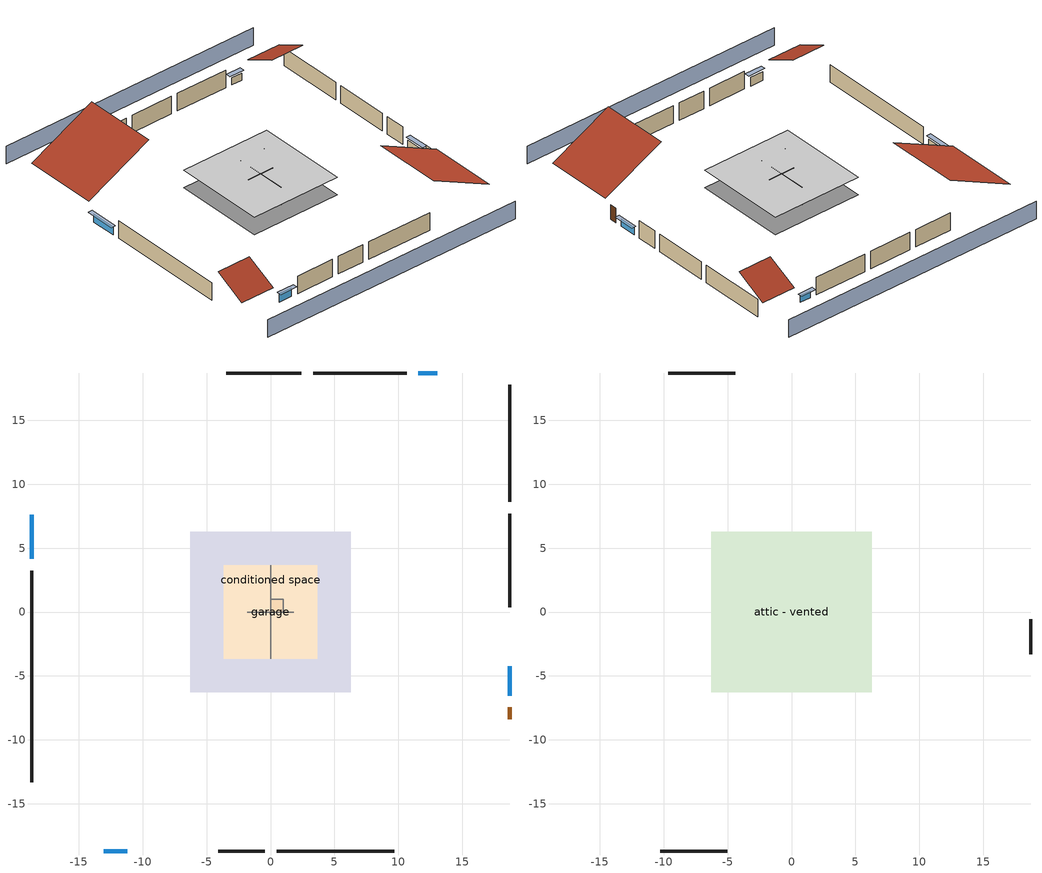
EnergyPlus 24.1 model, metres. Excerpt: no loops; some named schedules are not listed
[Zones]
air source heat pump airloop ret air zone
 floor adiabatic (AdiabaticConst): 0,0 0,1 1,1 1,0 z0
 wall adiabatic (AdiabaticConst): 0,1 0,0 1,0 1,1 0,1 z0:1
 ceiling adiabatic (AdiabaticConst): 1,0 1,1 0,1 0,0 z1
conditioned space
 floor foundation (Slab2 construction): -6.28,-6.28 -6.28,6.28 6.28,6.28 6.28,-6.28 z0
 wall outside (AdiabaticWallConstruction 1): 18.71,-8.39 18.71,-7.47 z0:2.03
 wall outside (AdiabaticWallConstruction): -18.71,7.62 -18.71,4.17 z0:1.16; 13.04,18.71 11.58,18.71 z0:0.98; 18.71,-6.54 18.71,-4.23 z0:1.04; -13.04,-18.71 -11.22,-18.71 z0:1.22
 wall outside (Wall3 construction): -18.71,3.24 -18.71,-13.34 z0:2.44
 wall outside (Wall4 construction): 2.41,18.71 -3.47,18.71 z0:2.44
 wall outside (Wall7 construction): 18.71,8.61 18.71,17.78 z0:2.44
 wall outside (Wall8 construction): 0.48,-18.71 9.69,-18.71 z0:2.44
 wall to garage (Wall5 construction): 0,-3.66 0,3.66 z0:2.44
 wall to garage (Wall6 construction): 1.83,0 -1.83,0 z0:2.44
 window (WindowConstruction): -18.71,7.62 -18.71,4.17 z0:1.16
 window (WindowConstruction 1): 13.04,18.71 11.58,18.71 z0:0.98
 window (WindowConstruction 2): 18.71,-6.54 18.71,-4.23 z0:1.04
 window (WindowConstruction 3): -13.04,-18.71 -11.22,-18.71 z0:1.22
 door (Door): 18.71,-8.39 18.71,-7.47 z0:2.03
garage
 floor foundation (Slab1 construction): -3.66,-3.66 -3.66,3.66 3.66,3.66 3.66,-3.66 z0
 wall outside (Wall1 construction): 10.65,18.71 3.34,18.71 z0:2.44
 wall outside (Wall12 construction): -4.11,-18.71 -0.45,-18.71 z0:2.44
 wall outside (Wall2 construction): 18.71,0.37 18.71,7.69 z0:2.44
attic - vented
 floor to garage (Floor1 construction): -3.66,-3.66 -3.66,3.66 3.66,3.66 3.66,-3.66 z2.44
 floor to conditioned space (Floor2 construction Reversed): -6.28,-6.28 -6.28,6.28 6.28,6.28 6.28,-6.28 z2.44
 wall outside (Wall10 construction): -10.29,-18.71 -5.04,-18.71 z0:2.44
 wall outside (Wall11 construction): 18.71,-3.3 18.71,-0.56 z0:2.44
 wall outside (Wall9 construction): -4.4,18.71 -9.66,18.71 z0:2.44
 roof outside (Roof1 construction): -18.71,8.55,2.44 -9.62,8.55,6.98 -9.62,18.71,6.98 -18.71,18.71,2.44
 roof outside (Roof2 construction): 13.97,18.71,2.44 13.97,14.47,4.56 18.71,14.47,4.56 18.71,18.71,2.44
 roof outside (Roof3 construction): -13.97,-18.71,2.44 -13.97,-14.47,4.56 -18.71,-14.47,4.56 -18.71,-18.71,2.44
 roof outside (Roof4 construction): 18.71,-9.32,2.44 10.31,-9.32,6.64 10.31,-18.71,6.64 18.71,-18.71,2.44
shading: 18.71,23.28 -18.71,23.28 / -18.71,-23.28 18.71,-23.28 z0:2.44; -18.71,3.87 -18.71,7.93 -19.32,7.93 -19.32,3.87 z1.46; 11.28,18.71 13.35,18.71 13.35,19.32 11.28,19.32 z1.28; 18.71,-3.93 18.71,-6.85 19.32,-6.85 19.32,-3.93 z1.34; -10.91,-18.71 -13.35,-18.71 -13.35,-19.32 -10.91,-19.32 z1.52
[Building]
Building 1: Terrain=Suburbs
[Site:Location]
Myrtle Beach Afb_SC: Latitude {deg}=33.68; Longitude {deg}=-78.93; Time Zone {hr}=-5; Elevation {m}=8
[Site:GroundTemperature:Shallow]
13.97, 12.4374, 12.3147, 13.042, 15.9616, 18.8677, 21.3871, 22.983, 23.1186, 21.8206, 19.3654, 16.5485
[Site:WaterMainsTemperature]
Calculation Method=Schedule; Temperature Schedule=mains temperature schedule
[Material] Roughness=Rough; Thermal Absorptance=0.9
Name | Thickness {m} | Conductivity {W/m-K} | Density {kg/m3} | Specific Heat {J/kg-K} | Solar Absorptance | Visible Absorptance
asphalt or fiberglass shingles | 0.00635 | 0.162714 | 1121.4 | 1465.45 | 0.85 | 0.85
ceiling loosefill ins | 0.169333 | 0.0480833 | 16.02 | 1046.75 | 0.7 | 0.7
ceiling stud and cavity | 0.1397 | 1.39189 | 65.682 | 1177.47 | 0.7 | 0.7
ceiling stud and cavity 1 | 0.1397 | 0.0824711 | 65.682 | 1177.47 | 0.7 | 0.7
concrete 4.0 in. | 0.1016 | 1.803125 | 2242.8 | 837.4 | 0.7 | 0.7
door material | 0.04445 | 0.0612267 | 512.64 | 1214.23 | 0.7 | 0.7
floor covering | 0.0127 | 0.0450781 | 54.468 | 1339.84 | 0.9 | 0.9
furniture material conditioned space 1; furniture material garage 1 | 0.1524 | 0.115458 | 640.8 | 1214.23 | 0.6 | 0.6
gypsum board | 0.0127 | 0.160291 | 801 | 837.4 | 0.6 | 0.6
osb sheathing 0.5 in. | 0.0127 | 0.115458 | 512.64 | 1214.23 | 0.6 | 0.6
osb sheathing 0.5 in. 1; osb sheathing 0.5 in. 2; osb sheathing 0.5 in. 3 | 0.0127 | 0.115458 | 512.64 | 1214.23 | 0.7 | 0.7
roof rigid ins | 0.00281632 | 0.029427 | 32.04 | 1214.23 | 0.7 | 0.7
vinyl siding | 0.009525 | 0.089435 | 177.822 | 1046.75 | 0.5 | 0.5
wall rigid ins | 0.512978 | 0.029427 | 32.04 | 1214.23 | 0.7 | 0.7
wall stud and cavity | 0.1397 | 0.419005 | 139.0536 | 1170.24 | 0.6 | 0.6
wall stud and cavity 1 | 0.1397 | 0.0950889 | 139.0536 | 1170.24 | 0.7 | 0.7
wall stud and cavity 2 | 0.1397 | 0.0937203 | 139.0536 | 1170.24 | 0.7 | 0.7
wall stud and cavity 3 | 0.0889 | 0.380278 | 52.3479 | 1209.89 | 0.7 | 0.7
wall stud and cavity 4 | 0.0889 | 0.391764 | 83.0341 | 1211.67 | 0.7 | 0.7
wood siding; wood siding 1 | 0.0254 | 0.102417 | 544.68 | 1172.36 | 0.7 | 0.7
[Material:NoMass]
Adiabatic: Roughness=Rough; Thermal Resistance {m2-K/W}=176.1; Thermal Absorptance=0.9; Solar Absorptance=0.7; Visible Absorptance=0.7
[WindowMaterial:SimpleGlazingSystem]
WindowMaterial: U-Factor {W/m2-K}=4.31528; Solar Heat Gain Coefficient=0.67
[Construction]
AdiabaticConst: Adiabatic
AdiabaticWallConstruction: wood siding, wall rigid ins, wall stud and cavity 3, gypsum board
AdiabaticWallConstruction 1: wood siding 1, wall rigid ins, wall stud and cavity 3, gypsum board
Door: door material
Floor1 construction: ceiling stud and cavity
Floor2 construction Reversed: gypsum board, ceiling stud and cavity 1, ceiling loosefill ins
furniture construction conditioned space 1: furniture material conditioned space 1
furniture construction garage 1: furniture material garage 1
PartitionWallConstruction: gypsum board, wall stud and cavity 4, gypsum board
Roof1 construction; Roof2 construction; Roof3 construction; Roof4 construction: asphalt or fiberglass shingles, roof rigid ins, osb sheathing 0.5 in.
Slab1 construction: concrete 4.0 in.
Slab2 construction: concrete 4.0 in., floor covering
Wall1 construction; Wall2 construction: vinyl siding, osb sheathing 0.5 in. 1, wall stud and cavity
Wall10 construction; Wall11 construction; Wall12 construction; Wall9 construction: vinyl siding, osb sheathing 0.5 in. 3, wall stud and cavity
Wall3 construction; Wall4 construction: vinyl siding, osb sheathing 0.5 in. 1, wall stud and cavity 1, gypsum board
Wall5 construction: osb sheathing 0.5 in. 2, wall stud and cavity 2, gypsum board
Wall6 construction: osb sheathing 0.5 in. 3, wall stud and cavity 2, gypsum board
Wall7 construction; Wall8 construction: vinyl siding, osb sheathing 0.5 in. 3, wall stud and cavity 1, gypsum board
WindowConstruction; WindowConstruction 1; WindowConstruction 2; WindowConstruction 3: WindowMaterial
[Zone] Multiplier=1
Name | Volume {m3} | Part of Total Floor Area
air source heat pump airloop ret air zone | 1 | No
attic - vented | 228.873 | Yes
conditioned space | 384.656 | Yes
garage | 130.484 | Yes
[Space]
Name | Zone | Space Type | Volume {m3}
air source heat pump airloop ret air space | air source heat pump airloop ret air zone | Plenum Space Type
attic - vented 1 | attic - vented |  | 228.873
conditioned space 1 | conditioned space |  | 384.656
garage 1 | garage |  | 130.484
[SpaceList]
Plenum Space Type: air source heat pump airloop ret air space
[OtherEquipment] Design Level Calculation Method=EquipmentLevel
Name | Fuel Type | Zone or ZoneList or Space or SpaceList | Schedule | Design Level {W} | Fraction Latent | Fraction Radiant | Fraction Lost
air_source_heat_pump_airloop_0_RetCondToRP equip; air_source_heat_pump_airloop_0_RetSensLkToRP equip | None | air source heat pump airloop ret air space | Always On Discrete | 0 | 0 | 0 | 0
air_source_heat_pump_airloop_0_RetLatLkToRP equip | None | air source heat pump airloop ret air space | Always On Discrete | 0 | 1 | 0 | 0
air_source_heat_pump_airloop_0_RetCondToDZ equip; air_source_heat_pump_airloop_0_SupCondToDZ equip; air_source_heat_pump_airloop_0_SupSensLkToDZ equip | None | attic - vented 1 | Always On Discrete | 0 | 0 | 0 | 0
air_source_heat_pump_airloop_0_SupLatLkToDZ equip | None | attic - vented 1 | Always On Discrete | 0 | 1 | 0 | 0
air_source_heat_pump_airloop_0_SupCondToLv equip; air_source_heat_pump_airloop_0_SupSensLkToCond equip; mech vent house fan sensible load equip | None | conditioned space 1 | Always On Discrete | 0 | 0 | 0 | 0
air_source_heat_pump_airloop_0_SupLatLkToCond equip; mech vent house fan latent load equip | None | conditioned space 1 | Always On Discrete | 0 | 1 | 0 | 0
general water use latent | None | conditioned space 1 | general water use schedule | 44.1266 | 1 | 0 | 0
general water use sensible | None | conditioned space 1 | general water use schedule | -43.4886 | 0 | 0.6 | 0
water heater energy adjustment1 | Electricity | garage 1 | Always On Discrete | 0.01 | 0 | 0 | 1
[ZoneInfiltration:DesignFlowRate] Schedule=Always On Discrete; Design Flow Rate Calculation Method=Flow/Zone; Design Flow Rate {m3/s}=0
Name | Zone or ZoneList or Space or SpaceList
attic_vented 1 duct leakage imbalance infil flow | attic - vented 1
infil flow; natural vent flow; whole house fan flow | conditioned space 1
[ZoneInfiltration:EffectiveLeakageArea] Schedule=Always On Discrete
Name | Zone or Space | Effective Air Leakage Area {cm2} | Stack Coefficient | Wind Coefficient
infil|attic - vented 1 | attic - vented 1 | 7041.35 | 0.000485393 | 4.13489e-05
infil|garage 1 | garage 1 | 407.755 | 0.000129147 | 4.38083e-05
[ZoneMixing] Schedule=Always On Continuous; Design Flow Rate Calculation Method=Flow/Zone; Design Flow Rate {m3/s}=0
Name | Zone or Space | Source Zone or Space
air_source_heat_pump_airloop_0_ZoneMixCondToDZ mix; whole house fan mix | attic - vented | conditioned space
air_source_heat_pump_airloop_0_ZoneMixDZToCond mix | conditioned space | attic - vented
[SurfaceProperty:ExposedFoundationPerimeter] Exposed Perimeter Calculation Method=TotalExposedPerimeter
Name | Total Exposed Perimeter {m}
Slab2 | 45.72
Slab1 | 18.288
[SurfaceProperty:IncidentSolarMultiplier] Incident Solar Multiplier=1; Incident Solar Multiplier Schedule=trans schedule winter=0.85 summer=0.7
Window1; Window2; Window3; Window4
[InternalMass]
Name | Construction | Zone or ZoneList | Space or SpaceList | Surface Area {m2}
furniture mass conditioned space 1 | furniture construction conditioned space 1 | conditioned space | conditioned space 1 | 63.0997
partition wall mass | PartitionWallConstruction | conditioned space | conditioned space 1 | 157.749
furniture mass garage 1 | furniture construction garage 1 | garage | garage 1 | 5.35122
[Lights] Design Level Calculation Method=LightingLevel; Return Air Fraction=0; Fraction Radiant=0.6; Fraction Visible=0.2; Fraction Replaceable=1
Name | Zone or ZoneList or Space or SpaceList | Schedule | Lighting Level {W}
interior lighting | conditioned space 1 | lighting_interior | 1333.15
garage lighting | garage 1 | lighting_garage | 68.5169
[People]
occupants: Zone or ZoneList or Space or SpaceList=conditioned space 1; Number of People Schedule=occupants; Number of People Calculation Method=People; Number of People=2; Fraction Radiant=0.314171; Sensible Heat Fraction=0.56303; Activity Level Schedule=occupants activity schedule; Carbon Dioxide Generation Rate {m3/s-W}=0; Enable ASHRAE 55 Comfort Warnings=No; Mean Radiant Temperature Calculation Type=EnclosureAveraged
[ElectricEquipment] Zone or ZoneList or Space or SpaceList=conditioned space 1; Design Level Calculation Method=EquipmentLevel
Name | Schedule | Design Level {W} | Fraction Latent | Fraction Radiant | Fraction Lost
ceiling fan | ceiling_fan | 20.0506 | 0 | 0.558 | 0
clothes dryer | clothes_dryer | 6313.62 | 0.015 | 0.081 | 0.85
clothes washer | clothes_washer | 423.398 | 0.03 | 0.162 | 0.7
cooking range | cooking_range | 1643.21 | 0.08 | 0.432 | 0.2
dishwasher | dishwasher | 1166.07 | 0.3 | 0.18 | 0.4
fridge | fridge schedule | 41.5354 | 0 | 0.6 | 0
mech vent bath fan 0 | mech vent bath fan 0 schedule | 30 | 0 | 0 | 1
mech vent house fan | mech vent house fan schedule | 0 | 0 | 0 | 1
mech vent house fan cfis | mech vent house fan cfis schedule | 0 | 0 | 0 | 0
mech vent range fan 0 | mech vent range fan 0 schedule | 30 | 0 | 0 | 1
misc plug loads | plug_loads_other | 186.351 | 0.021 | 0.558 | 0.049
misc tv | plug_loads_tv | 324.961 | 0 | 0.6 | 0
whole house fan | Always On Discrete | 0 | 0 | 0 | 1
[AirLoopHVAC:ReturnPlenum]
Air Loop HVAC Return Plenum 1: Zone=air source heat pump airloop ret air zone
[Foundation:Kiva] Wall Height Above Grade {m}=0.1016; Wall Depth Below Slab {m}=0.2032
Name | Initial Indoor Air Temperature {C}
Foundation Kiva 1 | 12.536
Foundation Kiva 2 | 20
[Foundation:Kiva:Settings]
Soil Conductivity {W/m-K}=1.9041; Soil Density {kg/m3}=1842.3; Soil Specific Heat {J/kg-K}=418.7; Ground Solar Absorptivity=0.9; Ground Thermal Absorptivity=0.9; Ground Surface Roughness {m}=0.03; Far-Field Width {m}=40; Deep-Ground Boundary Condition=ZeroFlux; Deep-Ground Depth {m}=40; Minimum Cell Dimension {m}=0.2; Maximum Cell Growth Coefficient=3; Simulation Timestep=Timestep
[Exterior:Lights]
exterior lighting: Schedule=exterior lighting schedule; Design Level {W}=42.5523
[EnergyManagementSystem:Sensor] Output:Variable or Output:Meter Index Key=attic - vented
Name | Output:Variable or Output:Meter
air_source_heat_pump_airloop_0_DZ_T_s | Zone Air Temperature
air_source_heat_pump_airloop_0_DZ_W_s | Zone Mean Air Humidity Ratio
[Schedule:Constant]
Name | Hourly Value
Always On Discrete; Always On Continuous; mech vent house fan schedule; mech vent house fan cfis schedule | 1
occupants activity schedule | 117.228
fridge schedule | 0
[Schedule:Day:Interval]
trans schedule winter=0.85 summer=0.7 allday1; trans schedule winter=0.85 summer=0.7 allday305: No, 24:00, 0.85
trans schedule winter=0.85 summer=0.7 allday91: No, 24:00, 0.7
trans schedule winter=0.85 summer=0.7 default day; mech vent bath fan 0 schedule default day; mech vent range fan 0 schedule default day; general water use schedule default day; exterior lighting schedule default day: No, 24:00, 0
mech vent bath fan 0 schedule allday1: No, 21:00, 0, 22:00, 1, 24:00, 0
mech vent range fan 0 schedule allday1: No, 19:00, 0, 20:00, 1, 24:00, 0
general water use schedule allday1: No, 01:00, 0.315068, 03:00, 0.287671, 04:00, 0.342466, 05:00, 0.369863, 06:00, 0.520548, 07:00, 0.60274, 08:00, 0.534247, 10:00, 0.506849, 11:00, 0.465753, 14:00, 0.479452, 15:00, 0.534247, 16:00, 0.589041, 17:00, 0.69863, 18:00, 0.876712, 19:00, 0.890411, 20:00, 0.986301, 21:00, 1, 22:00, 0.863014, 23:00, 0.616438, 24:00, 0.465753
exterior lighting schedule allday1: No, 01:00, 0.566667, 03:00, 0.524167, 05:00, 0.495833, 06:00, 0.5525, 07:00, 0.623333, 08:00, 0.580833, 09:00, 0.439167, 10:00, 0.354167, 12:00, 0.34, 13:00, 0.354167, 14:00, 0.396667, 15:00, 0.425, 16:00, 0.495833, 17:00, 0.623333, 18:00, 0.793333, 19:00, 0.906667, 20:00, 0.963333, 21:00, 0.991667, 22:00, 0.920833, 23:00, 0.793333, 24:00, 0.665833
exterior lighting schedule allday10: No, 01:00, 0.509524, 03:00, 0.47131, 05:00, 0.445833, 06:00, 0.496786, 07:00, 0.560476, 08:00, 0.522262, 09:00, 0.394881, 10:00, 0.318452, 12:00, 0.305714, 13:00, 0.318452, 14:00, 0.356667, 15:00, 0.382143, 16:00, 0.445833, 17:00, 0.560476, 18:00, 0.713333, 19:00, 0.815238, 20:00, 0.86619, 21:00, 0.891667, 22:00, 0.827976, 23:00, 0.713333, 24:00, 0.59869
exterior lighting schedule allday2: No, 01:00, 0.528571, 03:00, 0.488929, 05:00, 0.4625, 06:00, 0.515357, 07:00, 0.581429, 08:00, 0.541786, 09:00, 0.409643, 10:00, 0.330357, 12:00, 0.317143, 13:00, 0.330357, 14:00, 0.37, 15:00, 0.396429, 16:00, 0.4625, 17:00, 0.581429, 18:00, 0.74, 19:00, 0.845714, 20:00, 0.898571, 21:00, 0.925, 22:00, 0.858929, 23:00, 0.74, 24:00, 0.621071
exterior lighting schedule allday3: No, 01:00, 0.485714, 03:00, 0.449286, 05:00, 0.425, 06:00, 0.473571, 07:00, 0.534286, 08:00, 0.497857, 09:00, 0.376429, 10:00, 0.303571, 12:00, 0.291429, 13:00, 0.303571, 14:00, 0.34, 15:00, 0.364286, 16:00, 0.425, 17:00, 0.534286, 18:00, 0.68, 19:00, 0.777143, 20:00, 0.825714, 21:00, 0.85, 22:00, 0.789286, 23:00, 0.68, 24:00, 0.570714
exterior lighting schedule allday4: No, 01:00, 0.442857, 03:00, 0.409643, 05:00, 0.3875, 06:00, 0.431786, 07:00, 0.487143, 08:00, 0.453929, 09:00, 0.343214, 10:00, 0.276786, 12:00, 0.265714, 13:00, 0.276786, 14:00, 0.31, 15:00, 0.332143, 16:00, 0.3875, 17:00, 0.487143, 18:00, 0.62, 19:00, 0.708571, 20:00, 0.752857, 21:00, 0.775, 22:00, 0.719643, 23:00, 0.62, 24:00, 0.520357
exterior lighting schedule allday5: No, 01:00, 0.4, 03:00, 0.37, 05:00, 0.35, 06:00, 0.39, 07:00, 0.44, 08:00, 0.41, 09:00, 0.31, 10:00, 0.25, 12:00, 0.24, 13:00, 0.25, 14:00, 0.28, 15:00, 0.3, 16:00, 0.35, 17:00, 0.44, 18:00, 0.56, 19:00, 0.64, 20:00, 0.68, 21:00, 0.7, 22:00, 0.65, 23:00, 0.56, 24:00, 0.47
exterior lighting schedule allday6: No, 01:00, 0.380952, 03:00, 0.352381, 05:00, 0.333333, 06:00, 0.371429, 07:00, 0.419048, 08:00, 0.390476, 09:00, 0.295238, 10:00, 0.238095, 12:00, 0.228571, 13:00, 0.238095, 14:00, 0.266667, 15:00, 0.285714, 16:00, 0.333333, 17:00, 0.419048, 18:00, 0.533333, 19:00, 0.609524, 20:00, 0.647619, 21:00, 0.666667, 22:00, 0.619048, 23:00, 0.533333, 24:00, 0.447619
exterior lighting schedule allday7: No, 01:00, 0.390476, 03:00, 0.36119, 05:00, 0.341667, 06:00, 0.380714, 07:00, 0.429524, 08:00, 0.400238, 09:00, 0.302619, 10:00, 0.244048, 12:00, 0.234286, 13:00, 0.244048, 14:00, 0.273333, 15:00, 0.292857, 16:00, 0.341667, 17:00, 0.429524, 18:00, 0.546667, 19:00, 0.624762, 20:00, 0.66381, 21:00, 0.683333, 22:00, 0.634524, 23:00, 0.546667, 24:00, 0.45881
exterior lighting schedule allday8: No, 01:00, 0.419048, 03:00, 0.387619, 05:00, 0.366667, 06:00, 0.408571, 07:00, 0.460952, 08:00, 0.429524, 09:00, 0.324762, 10:00, 0.261905, 12:00, 0.251429, 13:00, 0.261905, 14:00, 0.293333, 15:00, 0.314286, 16:00, 0.366667, 17:00, 0.460952, 18:00, 0.586667, 19:00, 0.670476, 20:00, 0.712381, 21:00, 0.733333, 22:00, 0.680952, 23:00, 0.586667, 24:00, 0.492381
exterior lighting schedule allday9: No, 01:00, 0.466667, 03:00, 0.431667, 05:00, 0.408333, 06:00, 0.455, 07:00, 0.513333, 08:00, 0.478333, 09:00, 0.361667, 10:00, 0.291667, 12:00, 0.28, 13:00, 0.291667, 14:00, 0.326667, 15:00, 0.35, 16:00, 0.408333, 17:00, 0.513333, 18:00, 0.653333, 19:00, 0.746667, 20:00, 0.793333, 21:00, 0.816667, 22:00, 0.758333, 23:00, 0.653333, 24:00, 0.548333
[Schedule:Week:Daily]
trans schedule winter=0.85 summer=0.7 Week Rule - Jan1-Mar31: trans schedule winter=0.85 summer=0.7 allday1, trans schedule winter=0.85 summer=0.7 allday1, trans schedule winter=0.85 summer=0.7 allday1, trans schedule winter=0.85 summer=0.7 allday1, trans schedule winter=0.85 summer=0.7 allday1, trans schedule winter=0.85 summer=0.7 allday1, trans schedule winter=0.85 summer=0.7 allday1, trans schedule winter=0.85 summer=0.7 default day, trans schedule winter=0.85 summer=0.7 default day, trans schedule winter=0.85 summer=0.7 default day, trans schedule winter=0.85 summer=0.7 default day, trans schedule winter=0.85 summer=0.7 default day
trans schedule winter=0.85 summer=0.7 Week Rule - Apr1-Oct27: trans schedule winter=0.85 summer=0.7 allday91, trans schedule winter=0.85 summer=0.7 allday91, trans schedule winter=0.85 summer=0.7 allday91, trans schedule winter=0.85 summer=0.7 allday91, trans schedule winter=0.85 summer=0.7 allday91, trans schedule winter=0.85 summer=0.7 allday91, trans schedule winter=0.85 summer=0.7 allday91, trans schedule winter=0.85 summer=0.7 default day, trans schedule winter=0.85 summer=0.7 default day, trans schedule winter=0.85 summer=0.7 default day, trans schedule winter=0.85 summer=0.7 default day, trans schedule winter=0.85 summer=0.7 default day
trans schedule winter=0.85 summer=0.7 Week Rule - Oct28-Nov3: trans schedule winter=0.85 summer=0.7 allday91, trans schedule winter=0.85 summer=0.7 allday91, trans schedule winter=0.85 summer=0.7 allday91, trans schedule winter=0.85 summer=0.7 allday91, trans schedule winter=0.85 summer=0.7 allday305, trans schedule winter=0.85 summer=0.7 allday305, trans schedule winter=0.85 summer=0.7 allday305, trans schedule winter=0.85 summer=0.7 default day, trans schedule winter=0.85 summer=0.7 default day, trans schedule winter=0.85 summer=0.7 default day, trans schedule winter=0.85 summer=0.7 default day, trans schedule winter=0.85 summer=0.7 default day
trans schedule winter=0.85 summer=0.7 Week Rule - Nov4-Dec31: trans schedule winter=0.85 summer=0.7 allday305, trans schedule winter=0.85 summer=0.7 allday305, trans schedule winter=0.85 summer=0.7 allday305, trans schedule winter=0.85 summer=0.7 allday305, trans schedule winter=0.85 summer=0.7 allday305, trans schedule winter=0.85 summer=0.7 allday305, trans schedule winter=0.85 summer=0.7 allday305, trans schedule winter=0.85 summer=0.7 default day, trans schedule winter=0.85 summer=0.7 default day, trans schedule winter=0.85 summer=0.7 default day, trans schedule winter=0.85 summer=0.7 default day, trans schedule winter=0.85 summer=0.7 default day
mech vent bath fan 0 schedule Week Rule - Jan1-Dec31: mech vent bath fan 0 schedule allday1, mech vent bath fan 0 schedule allday1, mech vent bath fan 0 schedule allday1, mech vent bath fan 0 schedule allday1, mech vent bath fan 0 schedule allday1, mech vent bath fan 0 schedule allday1, mech vent bath fan 0 schedule allday1, mech vent bath fan 0 schedule default day, mech vent bath fan 0 schedule default day, mech vent bath fan 0 schedule default day, mech vent bath fan 0 schedule default day, mech vent bath fan 0 schedule default day
mech vent range fan 0 schedule Week Rule - Jan1-Dec31: mech vent range fan 0 schedule allday1, mech vent range fan 0 schedule allday1, mech vent range fan 0 schedule allday1, mech vent range fan 0 schedule allday1, mech vent range fan 0 schedule allday1, mech vent range fan 0 schedule allday1, mech vent range fan 0 schedule allday1, mech vent range fan 0 schedule default day, mech vent range fan 0 schedule default day, mech vent range fan 0 schedule default day, mech vent range fan 0 schedule default day, mech vent range fan 0 schedule default day
general water use schedule Week Rule - Jan1-Dec31: general water use schedule allday1, general water use schedule allday1, general water use schedule allday1, general water use schedule allday1, general water use schedule allday1, general water use schedule allday1, general water use schedule allday1, general water use schedule default day, general water use schedule default day, general water use schedule default day, general water use schedule default day, general water use schedule default day
exterior lighting schedule Week Rule - Jan1-Jan27: exterior lighting schedule allday1, exterior lighting schedule allday1, exterior lighting schedule allday1, exterior lighting schedule allday1, exterior lighting schedule allday1, exterior lighting schedule allday1, exterior lighting schedule allday1, exterior lighting schedule default day, exterior lighting schedule default day, exterior lighting schedule default day, exterior lighting schedule default day, exterior lighting schedule default day
exterior lighting schedule Week Rule - Jan28-Feb3: exterior lighting schedule allday1, exterior lighting schedule allday1, exterior lighting schedule allday1, exterior lighting schedule allday1, exterior lighting schedule allday2, exterior lighting schedule allday2, exterior lighting schedule allday2, exterior lighting schedule default day, exterior lighting schedule default day, exterior lighting schedule default day, exterior lighting schedule default day, exterior lighting schedule default day
exterior lighting schedule Week Rule - Feb4-Feb24: exterior lighting schedule allday2, exterior lighting schedule allday2, exterior lighting schedule allday2, exterior lighting schedule allday2, exterior lighting schedule allday2, exterior lighting schedule allday2, exterior lighting schedule allday2, exterior lighting schedule default day, exterior lighting schedule default day, exterior lighting schedule default day, exterior lighting schedule default day, exterior lighting schedule default day
exterior lighting schedule Week Rule - Feb25-Mar3: exterior lighting schedule allday2, exterior lighting schedule allday2, exterior lighting schedule allday2, exterior lighting schedule allday2, exterior lighting schedule allday3, exterior lighting schedule allday3, exterior lighting schedule allday3, exterior lighting schedule default day, exterior lighting schedule default day, exterior lighting schedule default day, exterior lighting schedule default day, exterior lighting schedule default day
exterior lighting schedule Week Rule - Mar4-Mar31: exterior lighting schedule allday3, exterior lighting schedule allday3, exterior lighting schedule allday3, exterior lighting schedule allday3, exterior lighting schedule allday3, exterior lighting schedule allday3, exterior lighting schedule allday3, exterior lighting schedule default day, exterior lighting schedule default day, exterior lighting schedule default day, exterior lighting schedule default day, exterior lighting schedule default day
exterior lighting schedule Week Rule - Apr1-Apr28: exterior lighting schedule allday4, exterior lighting schedule allday4, exterior lighting schedule allday4, exterior lighting schedule allday4, exterior lighting schedule allday4, exterior lighting schedule allday4, exterior lighting schedule allday4, exterior lighting schedule default day, exterior lighting schedule default day, exterior lighting schedule default day, exterior lighting schedule default day, exterior lighting schedule default day
exterior lighting schedule Week Rule - Apr29-May5: exterior lighting schedule allday4, exterior lighting schedule allday4, exterior lighting schedule allday5, exterior lighting schedule allday5, exterior lighting schedule allday5, exterior lighting schedule allday5, exterior lighting schedule allday5, exterior lighting schedule default day, exterior lighting schedule default day, exterior lighting schedule default day, exterior lighting schedule default day, exterior lighting schedule default day
exterior lighting schedule Week Rule - May6-May26: exterior lighting schedule allday5, exterior lighting schedule allday5, exterior lighting schedule allday5, exterior lighting schedule allday5, exterior lighting schedule allday5, exterior lighting schedule allday5, exterior lighting schedule allday5, exterior lighting schedule default day, exterior lighting schedule default day, exterior lighting schedule default day, exterior lighting schedule default day, exterior lighting schedule default day
exterior lighting schedule Week Rule - May27-Jun2: exterior lighting schedule allday5, exterior lighting schedule allday5, exterior lighting schedule allday5, exterior lighting schedule allday5, exterior lighting schedule allday5, exterior lighting schedule allday6, exterior lighting schedule allday6, exterior lighting schedule default day, exterior lighting schedule default day, exterior lighting schedule default day, exterior lighting schedule default day, exterior lighting schedule default day
exterior lighting schedule Week Rule - Jun3-Jun30: exterior lighting schedule allday6, exterior lighting schedule allday6, exterior lighting schedule allday6, exterior lighting schedule allday6, exterior lighting schedule allday6, exterior lighting schedule allday6, exterior lighting schedule allday6, exterior lighting schedule default day, exterior lighting schedule default day, exterior lighting schedule default day, exterior lighting schedule default day, exterior lighting schedule default day
exterior lighting schedule Week Rule - Jul1-Jul28: exterior lighting schedule allday7, exterior lighting schedule allday7, exterior lighting schedule allday7, exterior lighting schedule allday7, exterior lighting schedule allday7, exterior lighting schedule allday7, exterior lighting schedule allday7, exterior lighting schedule default day, exterior lighting schedule default day, exterior lighting schedule default day, exterior lighting schedule default day, exterior lighting schedule default day
exterior lighting schedule Week Rule - Jul29-Aug4: exterior lighting schedule allday7, exterior lighting schedule allday7, exterior lighting schedule allday7, exterior lighting schedule allday8, exterior lighting schedule allday8, exterior lighting schedule allday8, exterior lighting schedule allday8, exterior lighting schedule default day, exterior lighting schedule default day, exterior lighting schedule default day, exterior lighting schedule default day, exterior lighting schedule default day
exterior lighting schedule Week Rule - Aug5-Aug25: exterior lighting schedule allday8, exterior lighting schedule allday8, exterior lighting schedule allday8, exterior lighting schedule allday8, exterior lighting schedule allday8, exterior lighting schedule allday8, exterior lighting schedule allday8, exterior lighting schedule default day, exterior lighting schedule default day, exterior lighting schedule default day, exterior lighting schedule default day, exterior lighting schedule default day
exterior lighting schedule Week Rule - Aug26-Sep1: exterior lighting schedule allday8, exterior lighting schedule allday8, exterior lighting schedule allday8, exterior lighting schedule allday8, exterior lighting schedule allday8, exterior lighting schedule allday8, exterior lighting schedule allday9, exterior lighting schedule default day, exterior lighting schedule default day, exterior lighting schedule default day, exterior lighting schedule default day, exterior lighting schedule default day
exterior lighting schedule Week Rule - Sep2-Sep29: exterior lighting schedule allday9, exterior lighting schedule allday9, exterior lighting schedule allday9, exterior lighting schedule allday9, exterior lighting schedule allday9, exterior lighting schedule allday9, exterior lighting schedule allday9, exterior lighting schedule default day, exterior lighting schedule default day, exterior lighting schedule default day, exterior lighting schedule default day, exterior lighting schedule default day
exterior lighting schedule Week Rule - Sep30-Oct6: exterior lighting schedule allday9, exterior lighting schedule allday10, exterior lighting schedule allday10, exterior lighting schedule allday10, exterior lighting schedule allday10, exterior lighting schedule allday10, exterior lighting schedule allday10, exterior lighting schedule default day, exterior lighting schedule default day, exterior lighting schedule default day, exterior lighting schedule default day, exterior lighting schedule default day
exterior lighting schedule Week Rule - Oct7-Oct27: exterior lighting schedule allday10, exterior lighting schedule allday10, exterior lighting schedule allday10, exterior lighting schedule allday10, exterior lighting schedule allday10, exterior lighting schedule allday10, exterior lighting schedule allday10, exterior lighting schedule default day, exterior lighting schedule default day, exterior lighting schedule default day, exterior lighting schedule default day, exterior lighting schedule default day
exterior lighting schedule Week Rule - Oct28-Nov3: exterior lighting schedule allday10, exterior lighting schedule allday10, exterior lighting schedule allday10, exterior lighting schedule allday10, exterior lighting schedule allday11, exterior lighting schedule allday11, exterior lighting schedule allday11, exterior lighting schedule default day, exterior lighting schedule default day, exterior lighting schedule default day, exterior lighting schedule default day, exterior lighting schedule default day
exterior lighting schedule Week Rule - Nov4-Nov24: exterior lighting schedule allday11, exterior lighting schedule allday11, exterior lighting schedule allday11, exterior lighting schedule allday11, exterior lighting schedule allday11, exterior lighting schedule allday11, exterior lighting schedule allday11, exterior lighting schedule default day, exterior lighting schedule default day, exterior lighting schedule default day, exterior lighting schedule default day, exterior lighting schedule default day
exterior lighting schedule Week Rule - Nov25-Dec1: exterior lighting schedule allday11, exterior lighting schedule allday11, exterior lighting schedule allday11, exterior lighting schedule allday11, exterior lighting schedule allday11, exterior lighting schedule allday11, exterior lighting schedule allday12, exterior lighting schedule default day, exterior lighting schedule default day, exterior lighting schedule default day, exterior lighting schedule default day, exterior lighting schedule default day
exterior lighting schedule Week Rule - Dec2-Dec31: exterior lighting schedule allday12, exterior lighting schedule allday12, exterior lighting schedule allday12, exterior lighting schedule allday12, exterior lighting schedule allday12, exterior lighting schedule allday12, exterior lighting schedule allday12, exterior lighting schedule default day, exterior lighting schedule default day, exterior lighting schedule default day, exterior lighting schedule default day, exterior lighting schedule default day
[Schedule:Year]
trans schedule winter=0.85 summer=0.7: trans schedule winter=0.85 summer=0.7 Week Rule - Jan1-Mar31, 1, 1, 3, 31, trans schedule winter=0.85 summer=0.7 Week Rule - Apr1-Oct27, 4, 1, 10, 27, trans schedule winter=0.85 summer=0.7 Week Rule - Oct28-Nov3, 10, 28, 11, 3, trans schedule winter=0.85 summer=0.7 Week Rule - Nov4-Dec31, 11, 4, 12, 31
mech vent bath fan 0 schedule: mech vent bath fan 0 schedule Week Rule - Jan1-Dec31, 1, 1, 12, 31
mech vent range fan 0 schedule: mech vent range fan 0 schedule Week Rule - Jan1-Dec31, 1, 1, 12, 31
general water use schedule: general water use schedule Week Rule - Jan1-Dec31, 1, 1, 12, 31
exterior lighting schedule: exterior lighting schedule Week Rule - Jan1-Jan27, 1, 1, 1, 27, exterior lighting schedule Week Rule - Jan28-Feb3, 1, 28, 2, 3, exterior lighting schedule Week Rule - Feb4-Feb24, 2, 4, 2, 24, exterior lighting schedule Week Rule - Feb25-Mar3, 2, 25, 3, 3, exterior lighting schedule Week Rule - Mar4-Mar31, 3, 4, 3, 31, exterior lighting schedule Week Rule - Apr1-Apr28, 4, 1, 4, 28, exterior lighting schedule Week Rule - Apr29-May5, 4, 29, 5, 5, exterior lighting schedule Week Rule - May6-May26, 5, 6, 5, 26, exterior lighting schedule Week Rule - May27-Jun2, 5, 27, 6, 2, exterior lighting schedule Week Rule - Jun3-Jun30, 6, 3, 6, 30, exterior lighting schedule Week Rule - Jul1-Jul28, 7, 1, 7, 28, exterior lighting schedule Week Rule - Jul29-Aug4, 7, 29, 8, 4, exterior lighting schedule Week Rule - Aug5-Aug25, 8, 5, 8, 25, exterior lighting schedule Week Rule - Aug26-Sep1, 8, 26, 9, 1, exterior lighting schedule Week Rule - Sep2-Sep29, 9, 2, 9, 29, exterior lighting schedule Week Rule - Sep30-Oct6, 9, 30, 10, 6, exterior lighting schedule Week Rule - Oct7-Oct27, 10, 7, 10, 27, exterior lighting schedule Week Rule - Oct28-Nov3, 10, 28, 11, 3, exterior lighting schedule Week Rule - Nov4-Nov24, 11, 4, 11, 24, exterior lighting schedule Week Rule - Nov25-Dec1, 11, 25, 12, 1, exterior lighting schedule Week Rule - Dec2-Dec31, 12, 2, 12, 31
[Schedule:File] File=in.schedules.csv; Rows to Skip at Top=1; Number of Hours of Data=8760; Column Separator=Comma; Interpolate to Timestep=No; Minutes per Item=60; Adjust Schedule for Daylight Savings=Yes
Name | Column Number
lighting_interior | 2
occupants | 1
ceiling_fan | 8
clothes_dryer | 7
clothes_washer | 6
cooking_range | 4
dishwasher | 5
plug_loads_other | 9
plug_loads_tv | 10
lighting_garage | 3
[Schedule:Compact]
mains temperature schedule: Through: 01/01, For: AllDays, Until: 24:00, 15.66, Through: 01/02, For: AllDays, Until: 24:00, 15.6111, Through: 01/03, For: AllDays, Until: 24:00, 15.5633, Through: 01/04, For: AllDays, Until: 24:00, 15.5172, Through: 01/05, For: AllDays, Until: 24:00, 15.4733, Through: 01/06, For: AllDays, Until: 24:00, 15.4306, Through: 01/07, For: AllDays, Until: 24:00, 15.3894, Through: 01/08, For: AllDays, Until: 24:00, 15.35, Through: 01/09, For: AllDays, Until: 24:00, 15.3122, Through: 01/10, For: AllDays, Until: 24:00, 15.2761, Through: 01/11, For: AllDays, Until: 24:00, 15.2411, Through: 01/12, For: AllDays, Until: 24:00, 15.2083, Through: 01/13, For: AllDays, Until: 24:00, 15.1772, Through: 01/14, For: AllDays, Until: 24:00, 15.1478, Through: 01/15, For: AllDays, Until: 24:00, 15.12, Through: 01/16, For: AllDays, Until: 24:00, 15.0939, Through: 01/17, For: AllDays, Until: 24:00, 15.0694, Through: 01/18, For: AllDays, Until: 24:00, 15.0472, Through: 01/19, For: AllDays, Until: 24:00, 15.0261, Through: 01/20, For: AllDays, Until: 24:00, 15.0067, Through: 01/21, For: AllDays, Until: 24:00, 14.9894, Through: 01/22, For: AllDays, Until: 24:00, 14.9739, Through: 01/23, For: AllDays, Until: 24:00, 14.96, Through: 01/24, For: AllDays, Until: 24:00, 14.9478, Through: 01/25, For: AllDays, Until: 24:00, 14.9372, Through: 01/26, For: AllDays, Until: 24:00, 14.9283, Through: 01/27, For: AllDays, Until: 24:00, 14.9217, Through: 01/28, For: AllDays, Until: 24:00, 14.9167, Through: 01/29, For: AllDays, Until: 24:00, 14.9128, Through: 01/30, For: AllDays, Until: 24:00, 14.9117, Through: 01/31, For: AllDays, Until: 24:00, 14.9117, Through: 02/01, For: AllDays, Until: 24:00, 14.9133, Through: 02/02, For: AllDays, Until: 24:00, 14.9172, Through: 02/03, For: AllDays, Until: 24:00, 14.9228, Through: 02/04, For: AllDays, Until: 24:00, 14.93, Through: 02/05, For: AllDays, Until: 24:00, 14.9389, Through: 02/06, For: AllDays, Until: 24:00, 14.9494, Through: 02/07, For: AllDays, Until: 24:00, 14.9622, Through: 02/08, For: AllDays, Until: 24:00, 14.9761, Through: 02/09, For: AllDays, Until: 24:00, 14.9922, Through: 02/10, For: AllDays, Until: 24:00, 15.01, Through: 02/11, For: AllDays, Until: 24:00, 15.0294, Through: 02/12, For: AllDays, Until: 24:00, 15.0506, Through: 02/13, For: AllDays, Until: 24:00, 15.0739, Through: 02/14, For: AllDays, Until: 24:00, 15.0983, Through: 02/15, For: AllDays, Until: 24:00, 15.125, Through: 02/16, For: AllDays, Until: 24:00, 15.1528, Through: 02/17, For: AllDays, Until: 24:00, 15.1828, Through: 02/18, For: AllDays, Until: 24:00, 15.2139, Through: 02/19, For: AllDays, Until: 24:00, 15.2472, Through: 02/20, For: AllDays, Until: 24:00, 15.2822, Through: 02/21, For: AllDays, Until: 24:00, 15.3183, Through: 02/22, For: AllDays, Until: 24:00, 15.3567, Through: 02/23, For: AllDays, Until: 24:00, 15.3961, Through: 02/24, For: AllDays, Until: 24:00, 15.4378, Through: 02/25, For: AllDays, Until: 24:00, 15.4806, Through: 02/26, For: AllDays, Until: 24:00, 15.5256, Through: 02/27, For: AllDays, Until: 24:00, 15.5717, Through: 02/28, For: AllDays, Until: 24:00, 15.6194, Through: 03/01, For: AllDays, Until: 24:00, 15.6683, Through: 03/02, For: AllDays, Until: 24:00, 15.7194, Through: 03/03, For: AllDays, Until: 24:00, 15.7717, Through: 03/04, For: AllDays, Until: 24:00, 15.8256, Through: 03/05, For: AllDays, Until: 24:00, 15.8811, Through: 03/06, For: AllDays, Until: 24:00, 15.9378, Through: 03/07, For: AllDays, Until: 24:00, 15.9961, Through: 03/08, For: AllDays, Until: 24:00, 16.0561, Through: 03/09, For: AllDays, Until: 24:00, 16.1172, Through: 03/10, For: AllDays, Until: 24:00, 16.18, Through: 03/11, For: AllDays, Until: 24:00, 16.2439, Through: 03/12, For: AllDays, Until: 24:00, 16.3094, Through: 03/13, For: AllDays, Until: 24:00, 16.3761, Through: 03/14, For: AllDays, Until: 24:00, 16.4439, Through: 03/15, For: AllDays, Until: 24:00, 16.5133, Through: 03/16, For: AllDays, Until: 24:00, 16.5839, Through: 03/17, For: AllDays, Until: 24:00, 16.6561, Through: 03/18, For: AllDays, Until: 24:00, 16.7294, Through: 03/19, For: AllDays, Until: 24:00, 16.8039, Through: 03/20, For: AllDays, Until: 24:00, 16.8794, Through: 03/21, For: AllDays, Until: 24:00, 16.9561, Through: 03/22, For: AllDays, Until: 24:00, 17.0339, Through: 03/23, For: AllDays, Until: 24:00, 17.1133, Through: 03/24, For: AllDays, Until: 24:00, 17.1933, Through: 03/25, For: AllDays, Until: 24:00, 17.275, Through: 03/26, For: AllDays, Until: 24:00, 17.3572, Through: 03/27, For: AllDays, Until: 24:00, 17.4406, Through: 03/28, For: AllDays, Until: 24:00, 17.525, Through: 03/29, For: AllDays, Until: 24:00, 17.6106, Through: 03/30, For: AllDays, Until: 24:00, 17.6972, Through: 03/31, For: AllDays, Until: 24:00, 17.7844, Through: 04/01, For: AllDays, Until: 24:00, 17.8728, Through: 04/02, For: AllDays, Until: 24:00, 17.9617, Through: 04/03, For: AllDays, Until: 24:00, 18.0517, Through: 04/04, For: AllDays, Until: 24:00, 18.1428, Through: 04/05, For: AllDays, Until: 24:00, 18.2344, Through: 04/06, For: AllDays, Until: 24:00, 18.3272, Through: 04/07, For: AllDays, Until: 24:00, 18.42, Through: 04/08, For: AllDays, Until: 24:00, 18.5139, Through: 04/09, For: AllDays, Until: 24:00, 18.6089, Through: 04/10, For: AllDays, Until: 24:00, 18.7039, Through: 04/11, For: AllDays, Until: 24:00, 18.8, Through: 04/12, For: AllDays, Until: 24:00, 18.8967, Through: 04/13, For: AllDays, Until: 24:00, 18.9939, Through: 04/14, For: AllDays, Until: 24:00, 19.0917, Through: 04/15, For: AllDays, Until: 24:00, 19.19, Through: 04/16, For: AllDays, Until: 24:00, 19.2889, Through: 04/17, For: AllDays, Until: 24:00, 19.3878, Through: 04/18, For: AllDays, Until: 24:00, 19.4878, Through: 04/19, For: AllDays, Until: 24:00, 19.5878, Through: 04/20, For: AllDays, Until: 24:00, 19.6883, Through: 04/21, For: AllDays, Until: 24:00, 19.7889, Through: 04/22, For: AllDays, Until: 24:00, 19.89, Through: 04/23, For: AllDays, Until: 24:00, 19.9917, Through: 04/24, For: AllDays, Until: 24:00, 20.0933, Through: 04/25, For: AllDays, Until: 24:00, 20.1956, Through: 04/26, For: AllDays, Until: 24:00, 20.2978, Through: 04/27, For: AllDays, Until: 24:00, 20.4, Through: 04/28, For: AllDays, Until: 24:00, 20.5022, Through: 04/29, For: AllDays, Until: 24:00, 20.605, Through: 04/30, For: AllDays, Until: 24:00, 20.7078, Through: 05/01, For: AllDays, Until: 24:00, 20.81, Through: 05/02, For: AllDays, Until: 24:00, 20.9128, Through: 05/03, For: AllDays, Until: 24:00, 21.0156, Through: 05/04, For: AllDays, Until: 24:00, 21.1183, Through: 05/05, For: AllDays, Until: 24:00, 21.2211, Through: 05/06, For: AllDays, Until: 24:00, 21.3233, Through: 05/07, For: AllDays, Until: 24:00, 21.4261, Through: 05/08, For: AllDays, Until: 24:00, 21.5283, Through: 05/09, For: AllDays, Until: 24:00, 21.63, Through: 05/10, For: AllDays, Until: 24:00, 21.7322, Through: 05/11, For: AllDays, Until: 24:00, 21.8333, Through: 05/12, For: AllDays, Until: 24:00, 21.935, Through: 05/13, For: AllDays, Until: 24:00, 22.0356, Through: 05/14, For: AllDays, Until: 24:00, 22.1367, Through: 05/15, For: AllDays, Until: 24:00, 22.2367, Through: 05/16, For: AllDays, Until: 24:00, 22.3367, Through: 05/17, For: AllDays, Until: 24:00, 22.4361, Through: 05/18, For: AllDays, Until: 24:00, 22.535, Through: 05/19, For: AllDays, Until: 24:00, 22.6333, Through: 05/20, For: AllDays, Until: 24:00, 22.7311, Through: 05/21, For: AllDays, Until: 24:00, 22.8289, Through: 05/22, For: AllDays, Until: 24:00, 22.9256, Through: 05/23, For: AllDays, Until: 24:00, 23.0217, Through: 05/24, For: AllDays, Until: 24:00, 23.1172, Through: 05/25, For: AllDays, Until: 24:00, 23.2122, Through: 05/26, For: AllDays, Until: 24:00, 23.3067, Through: 05/27, For: AllDays, Until: 24:00, 23.4, Through: 05/28, For: AllDays, Until: 24:00, 23.4928, Through: 05/29, For: AllDays, Until: 24:00, 23.585, Through: 05/30, For: AllDays, Until: 24:00, 23.6761, Through: 05/31, For: AllDays, Until: 24:00, 23.7661, Through: 06/01, For: AllDays, Until: 24:00, 23.8561, Through: 06/02, For: AllDays, Until: 24:00, 23.9444, Through: 06/03, For: AllDays, Until: 24:00, 24.0322, Through: 06/04, For: AllDays, Until: 24:00, 24.1189, Through: 06/05, For: AllDays, Until: 24:00, 24.205, Through: 06/06, For: AllDays, Until: 24:00, 24.2894, Through: 06/07, For: AllDays, Until: 24:00, 24.3733, Through: 06/08, For: AllDays, Until: 24:00, 24.4561, Through: 06/09, For: AllDays, Until: 24:00, 24.5383, Through: 06/10, For: AllDays, Until: 24:00, 24.6189, Through: 06/11, For: AllDays, Until: 24:00, 24.6983, Through: 06/12, For: AllDays, Until: 24:00, 24.7767, Through: 06/13, For: AllDays, Until: 24:00, 24.8539, Through: 06/14, For: AllDays, Until: 24:00, 24.93, Through: 06/15, For: AllDays, Until: 24:00, 25.005, Through: 06/16, For: AllDays, Until: 24:00, 25.0789, Through: 06/17, For: AllDays, Until: 24:00, 25.1511, Through: 06/18, For: AllDays, Until: 24:00, 25.2222, Through: 06/19, For: AllDays, Until: 24:00, 25.2922, Through: 06/20, For: AllDays, Until: 24:00, 25.3606, Through: 06/21, For: AllDays, Until: 24:00, 25.4278, Through: 06/22, For: AllDays, Until: 24:00, 25.4939, Through: 06/23, For: AllDays, Until: 24:00, 25.5583, Through: 06/24, For: AllDays, Until: 24:00, 25.6217, Through: 06/25, For: AllDays, Until: 24:00, 25.6833, Through: 06/26, For: AllDays, Until: 24:00, 25.7439, Through: 06/27, For: AllDays, Until: 24:00, 25.8028, Through: 06/28, For: AllDays, Until: 24:00, 25.86, Through: 06/29, For: AllDays, Until: 24:00, 25.9161, Through: 06/30, For: AllDays, Until: 24:00, 25.9706, Through: 07/01, For: AllDays, Until: 24:00, 26.0233, Through: 07/02, For: AllDays, Until: 24:00, 26.075, Through: 07/03, For: AllDays, Until: 24:00, 26.1244, Through: 07/04, For: AllDays, Until: 24:00, 26.1733, Through: 07/05, For: AllDays, Until: 24:00, 26.22, Through: 07/06, For: AllDays, Until: 24:00, 26.265, Through: 07/07, For: AllDays, Until: 24:00, 26.3089, Through: 07/08, For: AllDays, Until: 24:00, 26.3506, Through: 07/09, For: AllDays, Until: 24:00, 26.3911, Through: 07/10, For: AllDays, Until: 24:00, 26.43, Through: 07/11, For: AllDays, Until: 24:00, 26.4667, Through: 07/12, For: AllDays, Until: 24:00, 26.5022, Through: 07/13, For: AllDays, Until: 24:00, 26.5361, Through: 07/14, For: AllDays, Until: 24:00, 26.5683, Through: 07/15, For: AllDays, Until: 24:00, 26.5983, Through: 07/16, For: AllDays, Until: 24:00, 26.6272, Through: 07/17, For: AllDays, Until: 24:00, 26.6544, Through: 07/18, For: AllDays, Until: 24:00, 26.6794, Through: 07/19, For: AllDays, Until: 24:00, 26.7033, Through: 07/20, For: AllDays, Until: 24:00, 26.725, Through: 07/21, For: AllDays, Until: 24:00, 26.7456, Through: 07/22, For: AllDays, Until: 24:00, 26.7639, Through: 07/23, For: AllDays, Until: 24:00, 26.7806, Through: 07/24, For: AllDays, Until: 24:00, 26.7956, Through: 07/25, For: AllDays, Until: 24:00, 26.8083, Through: 07/26, For: AllDays, Until: 24:00, 26.82, Through: 07/27, For: AllDays, Until: 24:00, 26.8294, Through: 07/28, For: AllDays, Until: 24:00, 26.8372, Through: 07/29, For: AllDays, Until: 24:00, 26.8433, Through: 07/30, For: AllDays, Until: 24:00, 26.8478, Through: 07/31, For: AllDays, Until: 24:00, 26.8506, Through: 08/01, For: AllDays, Until: 24:00, 26.8511, Through: 08/02, For: AllDays, Until: 24:00, 26.8506, Through: 08/03, For: AllDays, Until: 24:00, 26.8478, Through: 08/04, For: AllDays, Until: 24:00, 26.8433, Through: 08/05, For: AllDays, Until: 24:00, 26.8372, Through: 08/06, For: AllDays, Until: 24:00, 26.8289, Through: 08/07, For: AllDays, Until: 24:00, 26.8194, Through: 08/08, For: AllDays, Until: 24:00, 26.8078, Through: 08/09, For: AllDays, Until: 24:00, 26.7944, Through: 08/10, For: AllDays, Until: 24:00, 26.7794, Through: 08/11, For: AllDays, Until: 24:00, 26.7628, Through: 08/12, For: AllDays, Until: 24:00, 26.7439, Through: 08/13, For: AllDays, Until: 24:00, 26.7239, Through: 08/14, For: AllDays, Until: 24:00, 26.7017, Through: 08/15, For: AllDays, Until: 24:00, 26.6783, Through: 08/16, For: AllDays, Until: 24:00, 26.6528, Through: 08/17, For: AllDays, Until: 24:00, 26.6256, Through: 08/18, For: AllDays, Until: 24:00, 26.5967, Through: 08/19, For: AllDays, Until: 24:00, 26.5661, Through: 08/20, For: AllDays, Until: 24:00, 26.5339, Through: 08/21, For: AllDays, Until: 24:00, 26.5, Through: 08/22, For: AllDays, Until: 24:00, 26.4644, Through: 08/23, For: AllDays, Until: 24:00, 26.4272, Through: 08/24, For: AllDays, Until: 24:00, 26.3883, Through: 08/25, For: AllDays, Until: 24:00, 26.3483, Through: 08/26, For: AllDays, Until: 24:00, 26.3061, Through: 08/27, For: AllDays, Until: 24:00, 26.2622, Through: 08/28, For: AllDays, Until: 24:00, 26.2172, Through: 08/29, For: AllDays, Until: 24:00, 26.17, Through: 08/30, For: AllDays, Until: 24:00, 26.1217, Through: 08/31, For: AllDays, Until: 24:00, 26.0717, Through: 09/01, For: AllDays, Until: 24:00, 26.02, Through: 09/02, For: AllDays, Until: 24:00, 25.9672, Through: 09/03, For: AllDays, Until: 24:00, 25.9128, Through: 09/04, For: AllDays, Until: 24:00, 25.8567, Through: 09/05, For: AllDays, Until: 24:00, 25.7989, Through: 09/06, For: AllDays, Until: 24:00, 25.74, Through: 09/07, For: AllDays, Until: 24:00, 25.6794, Through: 09/08, For: AllDays, Until: 24:00, 25.6178, Through: 09/09, For: AllDays, Until: 24:00, 25.5544, Through: 09/10, For: AllDays, Until: 24:00, 25.49, Through: 09/11, For: AllDays, Until: 24:00, 25.4239, Through: 09/12, For: AllDays, Until: 24:00, 25.3567, Through: 09/13, For: AllDays, Until: 24:00, 25.2878, Through: 09/14, For: AllDays, Until: 24:00, 25.2178, Through: 09/15, For: AllDays, Until: 24:00, 25.1467, Through: 09/16, For: AllDays, Until: 24:00, 25.0744, Through: 09/17, For: AllDays, Until: 24:00, 25.0006, Through: 09/18, For: AllDays, Until: 24:00, 24.9256, Through: 09/19, For: AllDays, Until: 24:00, 24.8494, Through: 09/20, For: AllDays, Until: 24:00, 24.7722, Through: 09/21, For: AllDays, Until: 24:00, 24.6933, Through: 09/22, For: AllDays, Until: 24:00, 24.6139, Through: 09/23, For: AllDays, Until: 24:00, 24.5333, Through: 09/24, For: AllDays, Until: 24:00, 24.4511, Through: 09/25, For: AllDays, Until: 24:00, 24.3683, Through: 09/26, For: AllDays, Until: 24:00, 24.2844, Through: 09/27, For: AllDays, Until: 24:00, 24.1994, Through: 09/28, For: AllDays, Until: 24:00, 24.1139, Through: 09/29, For: AllDays, Until: 24:00, 24.0267, Through: 09/30, For: AllDays, Until: 24:00, 23.9389, Through: 10/01, For: AllDays, Until: 24:00, 23.8506, Through: 10/02, For: AllDays, Until: 24:00, 23.7611, Through: 10/03, For: AllDays, Until: 24:00, 23.6706, Through: 10/04, For: AllDays, Until: 24:00, 23.5794, Through: 10/05, For: AllDays, Until: 24:00, 23.4872, Through: 10/06, For: AllDays, Until: 24:00, 23.3944, Through: 10/07, For: AllDays, Until: 24:00, 23.3006, Through: 10/08, For: AllDays, Until: 24:00, 23.2067, Through: 10/09, For: AllDays, Until: 24:00, 23.1117, Through: 10/10, For: AllDays, Until: 24:00, 23.0161, Through: 10/11, For: AllDays, Until: 24:00, 22.9194, Through: 10/12, For: AllDays, Until: 24:00, 22.8228, Through: 10/13, For: AllDays, Until: 24:00, 22.7256, Through: 10/14, For: AllDays, Until: 24:00, 22.6272, Through: 10/15, For: AllDays, Until: 24:00, 22.5289, Through: 10/16, For: AllDays, Until: 24:00, 22.43, Through: 10/17, For: AllDays, Until: 24:00, 22.3306, Through: 10/18, For: AllDays, Until: 24:00, 22.2306, Through: 10/19, For: AllDays, Until: 24:00, 22.1306, Through: 10/20, For: AllDays, Until: 24:00, 22.0294, Through: 10/21, For: AllDays, Until: 24:00, 21.9289, Through: 10/22, For: AllDays, Until: 24:00, 21.8272, Through: 10/23, For: AllDays, Until: 24:00, 21.7256, Through: 10/24, For: AllDays, Until: 24:00, 21.6239, Through: 10/25, For: AllDays, Until: 24:00, 21.5217, Through: 10/26, For: AllDays, Until: 24:00, 21.4194, Through: 10/27, For: AllDays, Until: 24:00, 21.3172, Through: 10/28, For: AllDays, Until: 24:00, 21.215, Through: 10/29, For: AllDays, Until: 24:00, 21.1122, Through: 10/30, For: AllDays, Until: 24:00, 21.0094, Through: 10/31, For: AllDays, Until: 24:00, 20.9067, Through: 11/01, For: AllDays, Until: 24:00, 20.8039, Through: 11/02, For: AllDays, Until: 24:00, 20.7011, Through: 11/03, For: AllDays, Until: 24:00, 20.5989, Through: 11/04, For: AllDays, Until: 24:00, 20.4961, Through: 11/05, For: AllDays, Until: 24:00, 20.3933, Through: 11/06, For: AllDays, Until: 24:00, 20.2911, Through: 11/07, For: AllDays, Until: 24:00, 20.1889, Through: 11/08, For: AllDays, Until: 24:00, 20.0872, Through: 11/09, For: AllDays, Until: 24:00, 19.9856, Through: 11/10, For: AllDays, Until: 24:00, 19.8839, Through: 11/11, For: AllDays, Until: 24:00, 19.7828, Through: 11/12, For: AllDays, Until: 24:00, 19.6822, Through: 11/13, For: AllDays, Until: 24:00, 19.5817, Through: 11/14, For: AllDays, Until: 24:00, 19.4817, Through: 11/15, For: AllDays, Until: 24:00, 19.3817, Through: 11/16, For: AllDays, Until: 24:00, 19.2828, Through: 11/17, For: AllDays, Until: 24:00, 19.1839, Through: 11/18, For: AllDays, Until: 24:00, 19.0856, Through: 11/19, For: AllDays, Until: 24:00, 18.9878, Through: 11/20, For: AllDays, Until: 24:00, 18.8906, Through: 11/21, For: AllDays, Until: 24:00, 18.7944, Through: 11/22, For: AllDays, Until: 24:00, 18.6983, Through: 11/23, For: AllDays, Until: 24:00, 18.6028, Through: 11/24, For: AllDays, Until: 24:00, 18.5083, Through: 11/25, For: AllDays, Until: 24:00, 18.4144, Through: 11/26, For: AllDays, Until: 24:00, 18.3211, Through: 11/27, For: AllDays, Until: 24:00, 18.2289, Through: 11/28, For: AllDays, Until: 24:00, 18.1372, Through: 11/29, For: AllDays, Until: 24:00, 18.0461, Through: 11/30, For: AllDays, Until: 24:00, 17.9567, Through: 12/01, For: AllDays, Until: 24:00, 17.8672, Through: 12/02, For: AllDays, Until: 24:00, 17.7789, Through: 12/03, For: AllDays, Until: 24:00, 17.6917, Through: 12/04, For: AllDays, Until: 24:00, 17.6056, Through: 12/05, For: AllDays, Until: 24:00, 17.52, Through: 12/06, For: AllDays, Until: 24:00, 17.4356, Through: 12/07, For: AllDays, Until: 24:00, 17.3522, Through: 12/08, For: AllDays, Until: 24:00, 17.27, Through: 12/09, For: AllDays, Until: 24:00, 17.1883, Through: 12/10, For: AllDays, Until: 24:00, 17.1083, Through: 12/11, For: AllDays, Until: 24:00, 17.0294, Through: 12/12, For: AllDays, Until: 24:00, 16.9517, Through: 12/13, For: AllDays, Until: 24:00, 16.8744, Through: 12/14, For: AllDays, Until: 24:00, 16.7989, Through: 12/15, For: AllDays, Until: 24:00, 16.725, Through: 12/16, For: AllDays, Until: 24:00, 16.6517, Through: 12/17, For: AllDays, Until: 24:00, 16.5794, Through: 12/18, For: AllDays, Until: 24:00, 16.5089, Through: 12/19, For: AllDays, Until: 24:00, 16.44, Through: 12/20, For: AllDays, Until: 24:00, 16.3717, Through: 12/21, For: AllDays, Until: 24:00, 16.305, Through: 12/22, For: AllDays, Until: 24:00, 16.24, Through: 12/23, For: AllDays, Until: 24:00, 16.1761, Through: 12/24, For: AllDays, Until: 24:00, 16.1133, Through: 12/25, For: AllDays, Until: 24:00, 16.0522, Through: 12/26, For: AllDays, Until: 24:00, 15.9928, Through: 12/27, For: AllDays, Until: 24:00, 15.9344, Through: 12/28, For: AllDays, Until: 24:00, 15.8778, Through: 12/29, For: AllDays, Until: 24:00, 15.8222, Through: 12/30, For: AllDays, Until: 24:00, 15.7683, Through: 12/31, For: AllDays, Until: 24:00, 15.7161
